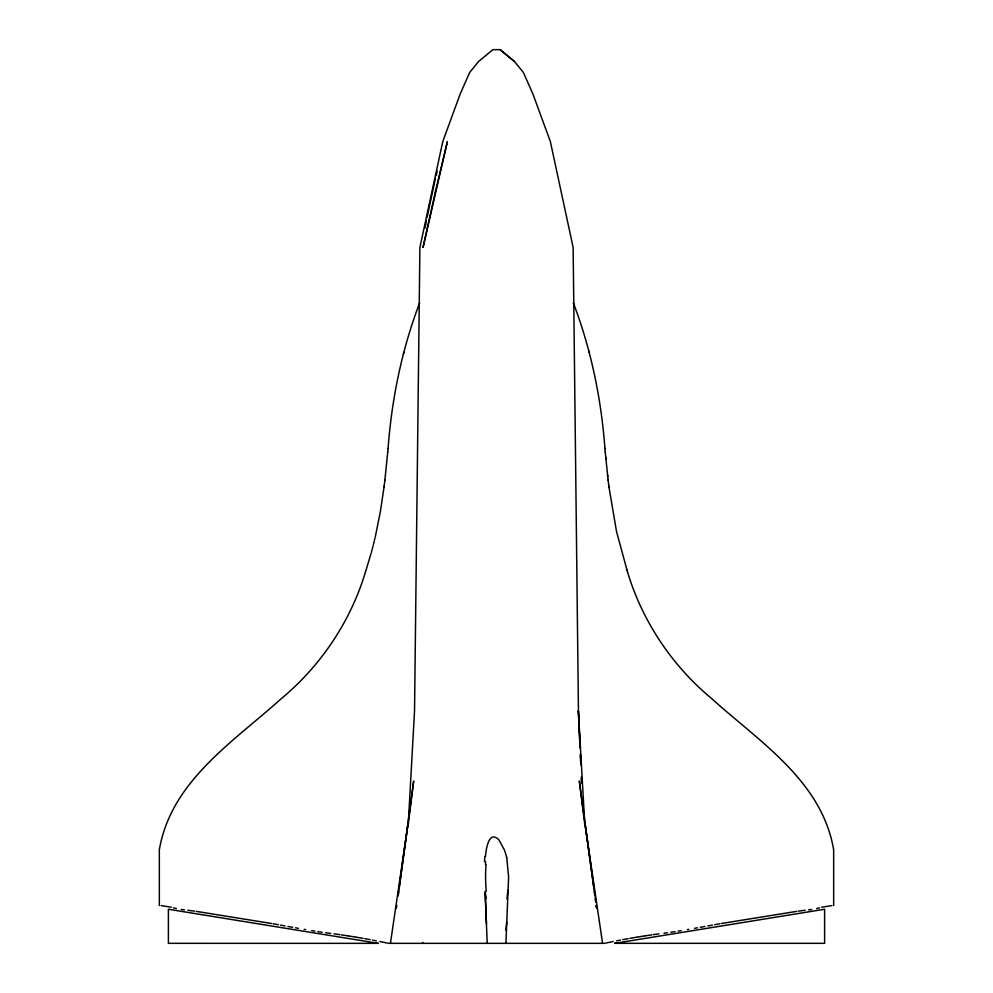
<?xml version="1.0" encoding="UTF-8"?>
<svg xmlns="http://www.w3.org/2000/svg" width="993" height="993" viewBox="0 0 993 993"><rect width="100%" height="100%" fill="white"/><g stroke="black" fill="none" stroke-linecap="round" stroke-linejoin="round"><path stroke-width="1.49" d="M506.728 857.592L508.615 876.893L505.909 943.338M387.742 451.964L384.874 480.178M388.064 448.538C391.751 398.776 401.88 349.474 419.691 302.803M387.729 452.051L388.064 448.439M507.895 890.162L506.951 898.95M505.896 930.218L506.728 922.038M384.887 480.115L384.254 485.416M422.608 943.338L422.72 942.394M485.527 856.376C485.887 850.269 488.519 830.347 498.188 839.147A19.028 18.929 38.4 0 1 499.268 840.463L504.332 849.809A58.438 57.842 47.6 0 1 506.653 857.617M384.043 487.166L384.266 485.366M384.043 487.116L380.294 512.09L375.28 536.841M396.368 908.285L396.79 905.231M398.23 894.569L398.64 891.515M399.062 888.474L413.684 780.97L408.247 824.463L414.54 710.851L419.89 247.443L442.766 141.577L460.156 94.05L469.664 72.526L478.564 61.492L492.913 49.65L500.05 49.65L514.473 61.492L523.41 72.526L532.931 94.05L550.37 141.577L573.135 247.443L578.447 710.851L580.098 747.692M398.106 896.096L407.937 824.463L390.423 943.338M425.029 227.956L426.456 220.458M427.04 217.455L435.356 178.628M375.019 537.958L374.622 539.633M374.349 540.738L373.256 545.182M436.113 175.662L437.255 171.218M372.971 546.287L372.4 548.508M403.419 354.054L403.866 352.354M372.114 549.601L371.37 552.356M371.072 553.461L365.387 572.291M365.387 572.291C350.405 621.841 320.615 666.042 280.82 699.072C232.995 742.131 171.032 781.243 159.339 849.76L159.339 905.591M819.548 907.863L816.606 908.632M821.67 907.242L831.836 905.604M605.656 943.089L613.153 941.538M616.653 940.843L620.488 940.098M622.834 939.651L628.209 938.658M712.465 925.116L707.872 925.96M714.588 924.731L719.925 923.763M705.03 926.469L700.338 927.313M721.489 923.478L796.907 911.338M694.616 928.331L697.471 927.822M629.897 938.36L636.674 937.206M687.355 929.597L688.832 929.336M637.171 937.119L644.209 936.002M681.272 930.615L678.145 931.124M675.103 931.608L670.883 932.266M644.705 935.915L651.718 934.872M653.208 934.661L658.967 933.854M667.408 932.775L663.982 933.234M811.778 909.439L808.587 909.849M798.546 911.115L805.199 910.258M388.499 943.338L604.501 943.338M161.164 905.604L171.33 907.242M330.731 933.432L325.592 932.775M184.413 909.849L181.222 909.439M187.801 910.258L194.454 911.115M334.033 933.854L339.792 934.661M196.093 911.338L271.511 923.478M341.282 934.872L348.295 935.915M322.117 932.266L317.897 931.608M348.791 936.002L355.829 937.119M314.855 931.124L311.728 930.615M356.326 937.206L363.103 938.36M304.168 929.336L305.645 929.597M364.791 938.658L370.178 939.651M295.529 927.822L298.384 928.331M292.662 927.313L287.97 926.469M280.535 925.116L285.128 925.96M278.412 924.731L273.075 923.763M372.512 940.098L376.347 940.843M379.847 941.538L387.344 943.089M176.394 908.632L173.452 907.863M500.075 49.65L514.473 61.492M627.613 572.291C642.558 621.668 672.149 665.782 711.807 698.737C759.67 741.92 821.956 781.094 833.661 849.76L833.661 905.591M573.309 302.803C591.12 349.474 601.237 398.776 604.936 448.538M608.957 487.116L616.566 531.702L627.613 572.291M626.533 568.977L627.079 570.64M588.663 350.628L589.122 352.341M602.565 943.338L585.076 824.463L594.944 896.096M595.353 899.137L595.775 902.19M596.619 908.285L596.197 905.231L596.681 908.285M593.975 888.474L579.316 780.97L584.79 824.463L578.348 710.851L580.024 747.692M594.397 891.515L594.807 894.569M595.229 897.61L595.639 900.663M486.074 898.615L485.242 891.317M608.734 485.366L608.957 487.166M608.746 485.416L608.113 480.115M605.767 457.252L608.126 480.178M607.53 474.853L607.728 476.603M605.258 451.964L605.929 459.014M604.936 448.439L605.271 452.051M580.384 755.375L580.806 764.585M581.439 778.4L581.65 783.005L581.414 776.874M580.371 753.836L580.855 764.585M486.446 923.788L485.167 892.446L487.215 943.338M484.46 861.428A142.26 140.41 -61.5 0 1 484.956 856.314M485.378 864.22A159.749 155.156 -69.5 0 1 485.577 861.502M486.235 891.217A168.76 166.687 -60.1 0 1 486.036 864.27M614.655 943.325L824.612 943.325L824.612 909.24L614.655 943.35M435.344 191.972L423.03 247.443L447.396 141.577L435.344 191.972M378.345 943.35L168.388 943.325L168.388 909.24L378.345 943.35M582.767 807.57L582.63 804.504L582.792 807.57"/></g></svg>
